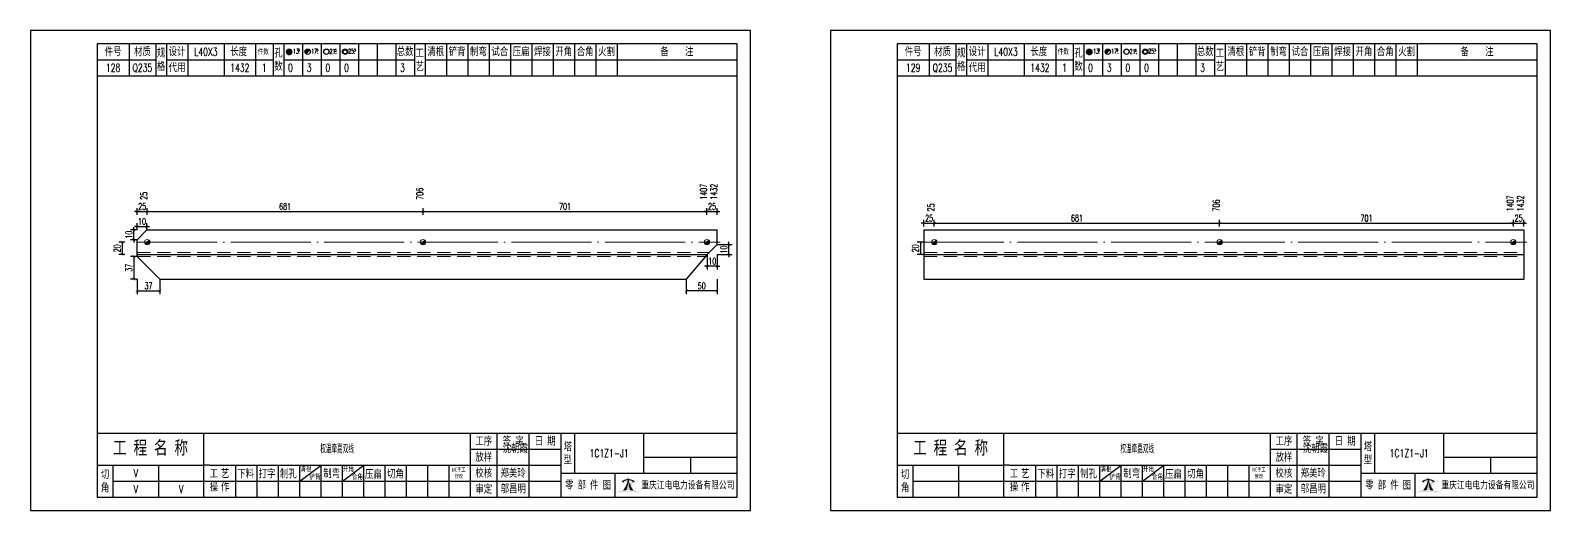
# Model space of a CAD drawing. Header units: millimetres. Extents: x -524 to 9570, y -2481 to 180.
# Drawn here: x 5700 to 6270, y 0 to 180 of the extents above; entities that cross this region are included whole.
import ezdxf
from ezdxf.enums import TextEntityAlignment as Align

# ---------------------------------------------------------------- set-up
doc = ezdxf.new("R2010")
doc.units = ezdxf.units.MM
doc.header["$LTSCALE"] = 20
doc.header["$PDMODE"] = 1
doc.linetypes.add('DASHDOT2X', pattern=[1.75, 1.5, -0.125, 0, -0.125])
doc.linetypes.add('HIDDEN', pattern=[0.375, 0.25, -0.125])
for name, color, linetype, lineweight in [('1', 7, 'Continuous', 25), ('11', 1, 'Continuous', 13), ('2', 1, 'HIDDEN', 13), ('5', 7, 'Continuous', 13), ('7', 3, 'DASHDOT2X', 13)]:
    doc.layers.add(name, color=color, linetype=linetype, lineweight=lineweight)
doc.styles.get("Standard").update_dxf_attribs({"font": 'simplex', "width": 0.7, "bigfont": 'gbhzfs.shx'})
doc.styles.add('SYMBOL_TXT', font='txt.shx', dxfattribs={"width": 0.6})
doc.styles.add('TITLE_TXT', font='simplex.shx', dxfattribs={"width": 0.75, "height": 2.5, "bigfont": 'gbhzfs.shx'})
doc.dimstyles.get("Standard").update_dxf_attribs({"dimtxt": 2.5, "dimasz": 1, "dimexe": 1.25, "dimexo": 0, "dimgap": 0.63, "dimtad": 1, "dimzin": 0, "dimdsep": 46, "dimtxsty": 'standard', "dimblk": 'ARCHTICK', "dimblk1": 'ARCHTICK', "dimblk2": 'ARCHTICK', "dimcen": 0.09, "dimadec": 0, "dimazin": 0, "dimtfac": 1, "dimtdec": 1, "dimtix": 1, "dimtmove": 2, "dimatfit": 3, "dimfxl": 0, "dimtolj": 1, "dimtzin": 0, "dimarcsym": 0})
pattern_1 = [(0, (-3, 0), (0, 0.0125), [])]

# ---------------------------------------------------------------- blocks, each defined once
blk = doc.blocks.new('M12_HOLE')
h = blk.add_hatch()
h.set_pattern_fill('LINE', scale=0.1, style=0)
h.set_pattern_definition(pattern_1)
h.paths.add_polyline_path([(-5, 0, 1), (-1, 0, 1)])
at = {"color": 7}
blk.add_circle((-3, 0), 2, dxfattribs=at)
at = {"color": 7, "attachment_point": 1, "style": 'SYMBOL_TXT'}
for s, insert, char_height, width in [('13\\f??|b0|i0|c0|p54;.', (-0.1170648347537053, 2.110404609075999), 3.5, 5.707453662650948), ('5', (3.739322910876695, 2.264550918150206), 1.8, 2.930899999712656)]:
    blk.add_mtext(s, dxfattribs=dict(at, insert=insert, char_height=char_height, width=width))
blk = doc.blocks.new('M16_HOLE')
h = blk.add_hatch()
h.set_pattern_fill('LINE', scale=0.1, style=0)
h.set_pattern_definition(pattern_1)
h.paths.add_polyline_path([(-1.585786437626905, 1.414213562373095, 0.668178637919299), (-5, 0, 0.198912367379658), (-4.414213562373095, -1.414213562373095)])
at = {"color": 7}
blk.add_circle((-3, 0), 2, dxfattribs=at)
at = {"color": 7, "attachment_point": 1, "style": 'SYMBOL_TXT'}
for s, insert, char_height, width in [('17.', (-0.443935574240129, 2.13042063441452), 3.5, 6.3164), ('5', (3.564570640825252, 2.25180437378188), 1.8, 1.822)]:
    blk.add_mtext(s, dxfattribs=dict(at, insert=insert, char_height=char_height, width=width))
blk = doc.blocks.new('M20_HOLE')
at = {"color": 7}
blk.add_circle((-3, 0), 2, dxfattribs=at)
at = {"color": 7, "attachment_point": 1, "style": 'SYMBOL_TXT'}
for s, insert, char_height, width in [('21.', (-0.6868754558352066, 2.009036737063269), 3.5, 6.0735), ('5', (3.321630759230175, 2.009036737063269), 1.8, 1.4576)]:
    blk.add_mtext(s, dxfattribs=dict(at, insert=insert, char_height=char_height, width=width))
blk = doc.blocks.new('M24_HOLE')
at = {"color": 7}
for radius in [2, 1.5]:
    blk.add_circle((-3, 0), radius, dxfattribs=at)
at = {"color": 7, "attachment_point": 1, "style": 'SYMBOL_TXT'}
for s, insert, char_height, width in [('25.', (-0.6868754558352066, 2.13042063441452), 3.5, 2.4294), ('5', (3.928980201610216, 2.25180437378188), 1.8, 1.9435)]:
    blk.add_mtext(s, dxfattribs=dict(at, insert=insert, char_height=char_height, width=width))
blk = doc.blocks.new('A$C1E394B87')
for p, q in [((270, 180), (0, 180)), ((0, 180), (0, 0)), ((270, 0), (270, 180)), ((0, 0), (270, 0))]:
    blk.add_line(p, q)
blk = doc.blocks.new('JgCard')
h = blk.add_hatch(color=256)
edge = h.paths.add_edge_path()
edge.add_arc((223.8016524729837, -21.84717885384339), 29.00860721842082, 79.81716678233735, 89.27812697573944)
edge.add_arc((224.5325955616654, -21.84717885384339), 29.00860721842082, 90.72187302426055, 100.1828332176626)
edge.add_arc((224.0279874541857, -3.830853464385541), 11.50536553551401, 89.30709440376557, 113.6959925615352, ccw=False)
edge.add_arc((224.3062605804644, -3.830853464385541), 11.50536553551401, 66.30400743846491, 90.69290559623443, ccw=False)
edge = h.paths.add_edge_path()
edge.add_arc((233.0302112674253, 13.18449056462987), 8.873034629199061, 191.5208225546964, 219.6965150385776)
edge.add_arc((215.3040367672247, 13.18449056462987), 8.873034629199061, 320.3034849614224, 348.4791774453036)
edge.add_arc((214.0326012329333, 11.43447699248611), 10.13453382683302, 338.1301204334909, 359.9154198731663)
edge.add_arc((234.3016468017167, 11.43447699248611), 10.13453382683302, 180.0845801266699, 201.8698795665091)
edge.add_line((225.937925765641, 10.90576856469295), (225.6552856147136, 10.35609493506945))
edge.add_arc((224.1679533083088, 7.853493107532699), 3.957321353349253, 91.41975307934291, 127.4827228769255)
edge.add_arc((215.3040367672247, 13.18449056462987), 8.873034629199061, 351.0860103832611, 357.2867084751834)
edge.add_line((222.396322269009, 10.90576856469295), (222.6789624199364, 10.35609493506945))
edge.add_line((222.6789624199364, 10.35609493506945), (221.7697188924139, 10.86032854938844))
edge.add_line((225.6552856147136, 10.35609493506945), (226.5654915637542, 10.86086227359522))
edge.add_arc((224.2330238305049, 7.883670059543192), 3.536460377387214, 93.80567765797379, 121.2894356209631)
edge.add_arc((224.1012242041452, 7.883670059543192), 3.536460377387214, 58.7105643790368, 86.1943223420262)
edge.add_arc((224.1679533083088, 7.853493107532699), 3.957321353349253, 52.53023982105776, 88.60436076552203)
edge.add_arc((233.0302112674253, 13.18449056462987), 8.873034629199061, 182.7132915248167, 188.9137221835162)
edge.add_line((224.1671240173246, 11.44943760304955), (224.1671240173246, 11.41951638194644))
blk.add_hatch(color=256).paths.add_polyline_path([(224.1671240173246, 11.41951638190653, 0.09534363958971465), (224.8964730213393, 7.65936347788454, -0.02857973389665951), (226.2029576453306, 7.517096850535836, -0.1235627947319866), (224.3359488967444, 11.41233217421416, -0.1204986991669159), (225.937925765641, 10.90576856469295), (225.6552856147136, 10.35609493506945), (226.5654915637542, 10.86086227359522, 0.5402417223769541), (226.575360567148, 10.99431825130466, 0.158715983985349), (224.2643381876442, 11.80964050730302, -0.02706108524003999), (224.1671240173246, 12.76445731824299, -0.02706225299216489), (224.0699034296731, 11.80959959181416, 0.1586661026302013), (221.7598355252794, 10.99377351487396, 0.5401762534625951), (221.7697205382283, 10.86032763670437, -5.881062471050359e-06), (221.7697188924139, 10.86032854938844), (222.6789624199364, 10.35609493506945), (222.396322269009, 10.90576856469295, -0.1204986991669226), (223.9982991379056, 11.41233217421416, -0.1235627947319868), (222.1312903893195, 7.517096850535836, -0.0285797338966575), (223.4377750133108, 7.65936347788454, 0.09534363958971454)])
for p, q in [((265, 175), (25, 175)), ((25, 175), (25, 5)), ((37, 175), (37, 163)), ((47, 175), (47, 163)), ((51, 175), (51, 163)), ((59, 175), (59, 163)), ((72.61005959575064, 175), (72.61005959575061, 163)), ((84.43573710762382, 175), (84.43573710762382, 163)), ((91, 175), (91, 163)), ((95, 175), (95, 163)), ((102, 175), (102, 163)), ((109, 175), (109, 163)), ((116, 175), (116, 163)), ((123, 175), (123, 163)), ((130, 175), (130, 163)), ((137, 175), (137, 163)), ((144, 175), (144, 163)), ((148, 175), (148, 163)), ((156, 175), (156, 163)), ((164, 175), (164, 163)), ((172, 175), (172, 163)), ((180, 175), (180, 163)), ((188, 175), (188, 163)), ((196, 175), (196, 163)), ((204, 175), (204, 163)), ((212, 175), (212, 163)), ((220, 175), (220, 163)), ((265, 5), (265, 175)), ((25, 169), (47, 169)), ((51, 168.9999999999999), (91, 168.9999999999999)), ((95, 168.9999999999999), (144, 168.9999999999999)), ((148, 169), (265, 169)), ((25, 163), (265, 163)), ((25, 29), (265, 29)), ((65, 17), (65, 29)), ((165, 5), (165, 29)), ((175, 5), (175, 29)), ((187, 5), (187, 29)), ((199, 5), (199, 29)), ((204, 29), (204, 14)), ((230, 14), (230, 29)), ((165, 23), (199, 23)), ((230, 20), (265, 20)), ((247.5, 20), (247.5, 14)), ((25, 17), (65, 17)), ((31, 5), (31, 17)), ((48, 17), (48, 5)), ((65, 5), (65, 17)), ((67, 17), (65, 17)), ((67, 17), (165, 17)), ((77, 5), (77, 17)), ((85, 5), (85, 17)), ((93, 5), (93, 17)), ((101, 5), (101, 17)), ((101, 11), (109, 17)), ((109, 5), (109, 17)), ((117, 5), (117, 17)), ((117, 11), (125, 17)), ((125, 5), (125, 17)), ((133, 5), (133, 17)), ((141, 5), (141, 17)), ((149, 5), (149, 17)), ((157, 5), (157, 17)), ((165, 17), (199, 17)), ((199, 14), (265, 14)), ((219.0802760739607, 14), (219.0802760739607, 5)), ((31, 11), (65, 11)), ((65, 11), (165, 11)), ((165, 11), (199, 11)), ((25, 5), (265, 5))]:
    blk.add_line(p, q)
blk.add_lwpolyline([(96.0334779468642, 171.9855941999696, -1), (98.0334779468642, 171.9855941999696, -1)], format="xyb", close=True)
for p in [(65.8050297978753, 166), (145, 96)]:
    blk.add_point(p)
blk.add_blockref('A$C1E394B87', (0, 0))
at = {"xscale": 0.5, "yscale": 0.5, "zscale": 0.5}
for name, p in [('M12_HOLE', (98.5334779468642, 171.9855941999696)), ('M16_HOLE', (105.5, 171.9999999999999)), ('M20_HOLE', (112.5, 171.9999999999999)), ('M24_HOLE', (119.5, 171.9999999999999))]:
    blk.add_blockref(name, p, dxfattribs=at)
at = {"attachment_point": 5, "style": 'TITLE_TXT'}
for s, insert, char_height, width in [('{\\fSimHei|b0|i0|c134|p2;件号}', (31, 172), 3, 15), ('{\\fSimHei|b0|i0|c134|p2;材质}', (42, 172), 3, 8), ('{\\fSimHei|b0|i0|c134|p2;规格}', (49, 169), 3, 4), ('{\\fSimHei|b0|i0|c134|p2;设计}', (55, 171.9999999999999), 3, 8.000000000000014), ('{\\fSimHei|b0|i0|c134|p2;长度}', (78.11684221050325, 172.0531705390044), 3, 8), ('{\\fSimHei|b0|i0|c134|p2;件数}', (87.3041250533895, 171.9999999999999), 2, 8.8244), ('{\\fSimHei|b0|i0|c134|p2;孔数}', (93, 169), 3, 4), ('{\\fSimHei|b0|i0|c134|p2;总数}', (140.5, 171.9999999999999), 3, 7), ('{\\fSimHei|b0|i0|c134|p2;工\\P艺}', (146, 169), 3, 4), ('{\\fSimHei|b0|i0|c134|p2;清根}', (152, 172), 3, 8), ('{\\fSimHei|b0|i0|c134|p2;铲背}', (160, 172), 3, 8), ('{\\fSimHei|b0|i0|c134|p2;制弯}', (168, 172), 3, 8.000000000000028), ('{\\fSimHei|b0|i0|c134|p2;试合}', (176, 172), 3, 8), ('{\\fSimHei|b0|i0|c134|p2;压扁}', (184, 172), 3, 8), ('{\\fSimHei|b0|i0|c134|p2;焊接}', (192, 172), 3, 8), ('{\\fSimHei|b0|i0|c134|p2;开角}', (200, 172), 3, 8.000000000000057), ('{\\fSimHei|b0|i0|c134|p2;合角}', (208, 172), 3, 8), ('{\\fSimHei|b0|i0|c134|p2;火割}', (216, 172), 3, 8), ('{\\fSimHei|b0|i0|c134|p2;备    注}', (242.3967818627186, 171.9765054582008), 3, 22), ('{\\fSimHei|b0|i0|c134|p2;代用}', (55, 166), 3, 8), ('{\\fSimHei|b0|i0|c134|p2;工 程 名 称}', (45.04268864723963, 23.33842704880232), 5, 47.33333333333334), ('{\\fSimHei|b0|i0|c134|p2;工序}', (170, 26), 3, 10), ('{\\fSimHei|b0|i0|c134|p2;签 字}', (181, 26), 3, 12), ('{\\fSimHei|b0|i0|c134|p2;^I沈朝霞}', (181.0520504248258, 23.27747906449889), 3, 12), ('{\\fSimHei|b0|i0|c134|p2;日 期}', (193, 26), 3, 12), ('{\\fSimHei|b0|i0|c134|p2;塔\\P型}', (201.5, 21.5), 3, 5.000000000000028), ('{\\fSimHei|b0|i0|c134|p2;放样}', (170, 20), 3, 10), ('{\\fSimHei|b0|i0|c134|p2;切\\P角}', (28, 11), 3, 6.000000000000004), ('{\\fSimHei|b0|i0|c134|p2;工\\P操}', (68.78408056366106, 11.29930144135182), 3, 6.000000000000004), ('{\\fSimHei|b0|i0|c134|p2;艺\\P作}', (73.01340619218274, 11.29930144135182), 3, 6.000000000000004), ('{\\fSimHei|b0|i0|c134|p2;下料}', (80.74376492044746, 13.75191016783555), 3, 8), ('{\\fSimHei|b0|i0|c134|p2;打字}', (88.74376492044746, 13.75191016783555), 3, 8), ('{\\fSimHei|b0|i0|c134|p2;制孔}', (96.74376492044746, 13.75191016783555), 3, 8.000000000000028), ('{\\fSimHei|b0|i0|c134|p2;清根}', (103.3080888185272, 15.56254542211099), 2, 8), ('{\\fSimHei|b0|i0|c134|p2;铲背}', (106.6982872637203, 12.58010217278223), 2, 8), ('{\\fSimHei|b0|i0|c134|p2;制弯}', (112.9524832210667, 13.86807755023182), 3, 8.000000000000028), ('{\\fSimHei|b0|i0|c134|p2;开角}', (119.2123351337376, 15.54156681030855), 2, 8.000000000000057), ('{\\fSimHei|b0|i0|c134|p2;合角}', (122.601153766583, 12.67610618408509), 2, 8), ('{\\fSimHei|b0|i0|c134|p2;压扁}', (128.5896913500159, 13.56672241423536), 3, 8), ('{\\fSimHei|b0|i0|c134|p2;切角}', (136.8970089545677, 13.6938446517654), 3, 8), ('{\\fSimHei|b0|i0|c134|p2;NC手工修改}', (160.6311373906198, 14.05820252967675), 1.5, 6.204069777279955), ('{\\fSimHei|b0|i0|c134|p2;校核}', (170, 14), 3, 10.00000000000003), ('{\\fSimHei|b0|i0|c134|p2;郑美玲}', (181, 14), 3, 12), ('{\\fSimHei|b0|i0|c134|p2;零 部 件 图}', (209.0827348158753, 9.5), 3, 30.76131175444226), ('{\\fSimHei|b0|i0|c134|p2;重庆江电电力设备有限公司}', (246.5086378857131, 9.475432444103376), 2.772000000000001, 63.29400000000002), ('{\\fSimHei|b0|i0|c134|p2;审定}', (170, 8), 3, 10), ('{\\fSimHei|b0|i0|c134|p2;邬昌明}', (181.0428184060297, 8.12303372435349), 3, 12)]:
    blk.add_mtext(s, dxfattribs=dict(at, insert=insert, char_height=char_height, width=width))
blk = doc.blocks.new('M16')
for p, q in [((-0.7071067811865476, -0.7071067811865476), (0.7071067811865475, 0.7071067811865475)), ((-0.4, 4.898425415289509e-17), (0.4, 0)), ((2.449212707644755e-17, 0.4), (0, -0.4))]:
    blk.add_line(p, q)
blk.add_circle((0, 0), 1)
for centre, radius, end in [((0, 0), 0.8, 45.00000000000001), ((0, 0), 0.6, 45.00000000000001), ((0, 0), 0.4, 45.00000000000001), ((-5.551115123125783e-17, -5.551115123125783e-17), 0.2, 45)]:
    blk.add_arc(centre, radius, 225, end)
blk = doc.blocks.new('_ArchTick')
at = {"color": 0, "linetype": 'ByBlock', "const_width": 0.15}
blk.add_lwpolyline([(-0.5, -0.5), (0.5, 0.5)], dxfattribs=at)
blk = doc.blocks.new('*D248')
at = {"layer": '11', "color": 0, "lineweight": -2}
for p, q in [((5740, 112.125), (5739, 112.125)), ((5740, 110.875), (5740, 113.375)), ((5740, 112.125), (5743.796546813711, 112.125)), ((5743.796546813711, 110.875), (5743.796546813711, 113.375)), ((5743.796546813711, 112.125), (5744.796546813711, 112.125))]:
    blk.add_line(p, q, dxfattribs=at)
at = {"layer": 'Defpoints', "color": 0}
for p in [(5740, 110.875), (5743.796546813711, 112.125), (5743.796546813711, 110.875)]:
    blk.add_point(p, dxfattribs=at)
at = {"layer": '11', "color": 0, "lineweight": -2}
blk.add_blockref('_ArchTick', (5740, 112.125), dxfattribs=at)
at = {"layer": '11', "color": 0, "lineweight": -2, "rotation": 180}
blk.add_blockref('_ArchTick', (5743.796546813711, 112.125), dxfattribs=at)
at = {"layer": '11', "color": 0, "insert": (5741.898273406856, 114.005), "char_height": 2.5, "attachment_point": 5}
blk.add_mtext('\\A1;25', dxfattribs=at)
blk = doc.blocks.new('*D251')
at = {"layer": '11', "color": 0, "lineweight": -2}
for p, q in [((5953.669654675643, 112.125), (5952.669654675643, 112.125)), ((5953.669654675643, 110.875), (5953.669654675643, 113.375)), ((5953.669654675643, 112.125), (5957.5, 112.125)), ((5957.5, 110.875), (5957.5, 113.375)), ((5957.5, 112.125), (5958.5, 112.125))]:
    blk.add_line(p, q, dxfattribs=at)
at = {"layer": 'Defpoints', "color": 0}
for p in [(5953.669654675643, 110.875), (5957.5, 112.125), (5957.5, 110.875)]:
    blk.add_point(p, dxfattribs=at)
at = {"layer": '11', "color": 0, "lineweight": -2}
blk.add_blockref('_ArchTick', (5953.669654675643, 112.125), dxfattribs=at)
at = {"layer": '11', "color": 0, "lineweight": -2, "rotation": 180}
blk.add_blockref('_ArchTick', (5957.5, 112.125), dxfattribs=at)
at = {"layer": '11', "color": 0, "insert": (5955.584827337821, 114.005), "char_height": 2.5, "attachment_point": 5}
blk.add_mtext('\\A1;25', dxfattribs=at)
blk = doc.blocks.new('*D252')
at = {"layer": '11', "color": 0, "lineweight": -2}
for p, q in [((5740, 95.30625), (5737.5, 95.30625)), ((5738.75, 95.30625), (5738.75, 86.75)), ((5740, 86.75), (5737.5, 86.75))]:
    blk.add_line(p, q, dxfattribs=at)
at = {"layer": 'Defpoints', "color": 0}
for p in [(5740, 95.30625), (5738.75, 86.75), (5740, 86.75)]:
    blk.add_point(p, dxfattribs=at)
at = {"layer": '11', "color": 0, "lineweight": -2}
for p, rotation in [((5738.75, 95.30625), 90), ((5738.75, 86.75), 270)]:
    blk.add_blockref('_ArchTick', p, dxfattribs=dict(at, rotation=rotation))
at = {"layer": '11', "color": 0, "insert": (5736.87, 91.02812500000093), "char_height": 2.5, "attachment_point": 5, "rotation": 90}
blk.add_mtext('\\A1;37', dxfattribs=at)
blk = doc.blocks.new('*D254')
at = {"layer": '11', "color": 0, "lineweight": -2}
for p, q in [((5740, 105.25), (5737.5, 105.25)), ((5738.75, 105.25), (5738.75, 106.25)), ((5738.75, 101.55), (5738.75, 105.25)), ((5740, 101.55), (5737.5, 101.55)), ((5738.75, 101.55), (5738.75, 100.55))]:
    blk.add_line(p, q, dxfattribs=at)
at = {"layer": 'Defpoints', "color": 0}
for p in [(5738.75, 105.25), (5740, 105.25), (5740, 101.55)]:
    blk.add_point(p, dxfattribs=at)
at = {"layer": '11', "color": 0, "lineweight": -2}
for p, rotation in [((5738.75, 105.25), 270), ((5738.75, 101.55), 90)]:
    blk.add_blockref('_ArchTick', p, dxfattribs=dict(at, rotation=rotation))
at = {"layer": '11', "color": 0, "insert": (5736.87, 103.4000000000009), "char_height": 2.5, "attachment_point": 5, "rotation": 90}
blk.add_mtext('\\A1;10', dxfattribs=at)
blk = doc.blocks.new('*D255')
at = {"layer": '11', "color": 0, "lineweight": -2}
for p, q in [((5740, 106.5), (5739, 106.5)), ((5740, 105.25), (5740, 107.75)), ((5740, 106.5), (5743.7, 106.5)), ((5743.7, 105.25), (5743.7, 107.75)), ((5743.7, 106.5), (5744.7, 106.5))]:
    blk.add_line(p, q, dxfattribs=at)
at = {"layer": 'Defpoints', "color": 0}
for p in [(5740, 105.25), (5743.7, 106.5), (5743.7, 105.25)]:
    blk.add_point(p, dxfattribs=at)
at = {"layer": '11', "color": 0, "lineweight": -2}
blk.add_blockref('_ArchTick', (5740, 106.5), dxfattribs=at)
at = {"layer": '11', "color": 0, "lineweight": -2, "rotation": 180}
blk.add_blockref('_ArchTick', (5743.7, 106.5), dxfattribs=at)
at = {"layer": '11', "color": 0, "insert": (5741.85, 108.38), "char_height": 2.5, "attachment_point": 5}
blk.add_mtext('\\A1;10', dxfattribs=at)
blk = doc.blocks.new('*D256')
at = {"layer": '11', "color": 0, "lineweight": -2}
for p, q in [((5945.9375, 86.75), (5945.9375, 81.125)), ((5957.5, 86.75), (5957.5, 81.125)), ((5957.5, 82.375), (5945.9375, 82.375))]:
    blk.add_line(p, q, dxfattribs=at)
at = {"layer": 'Defpoints', "color": 0}
for p in [(5945.9375, 86.75), (5957.5, 86.75), (5945.9375, 82.375)]:
    blk.add_point(p, dxfattribs=at)
at = {"layer": '11', "color": 0, "lineweight": -2, "rotation": 180}
blk.add_blockref('_ArchTick', (5945.9375, 82.375), dxfattribs=at)
at = {"layer": '11', "color": 0, "lineweight": -2}
blk.add_blockref('_ArchTick', (5957.5, 82.375), dxfattribs=at)
at = {"layer": '11', "color": 0, "insert": (5951.71875, 84.255), "char_height": 2.5, "attachment_point": 5}
blk.add_mtext('\\A1;50', dxfattribs=at)
blk = doc.blocks.new('*D257')
at = {"layer": '11', "color": 0, "lineweight": -2}
for p, q in [((5953.8, 91.625), (5952.8, 91.625)), ((5953.8, 96), (5953.8, 90.375)), ((5957.5, 91.625), (5953.8, 91.625)), ((5957.5, 96), (5957.5, 90.375)), ((5957.5, 91.625), (5958.5, 91.625))]:
    blk.add_line(p, q, dxfattribs=at)
at = {"layer": 'Defpoints', "color": 0}
for p in [(5953.8, 96), (5953.8, 91.625), (5957.5, 96)]:
    blk.add_point(p, dxfattribs=at)
at = {"layer": '11', "color": 0, "lineweight": -2}
blk.add_blockref('_ArchTick', (5953.8, 91.625), dxfattribs=at)
at = {"layer": '11', "color": 0, "lineweight": -2, "rotation": 180}
blk.add_blockref('_ArchTick', (5957.5, 91.625), dxfattribs=at)
at = {"layer": '11', "color": 0, "insert": (5955.65, 93.505), "char_height": 2.5, "attachment_point": 5}
blk.add_mtext('\\A1;10', dxfattribs=at)
blk = doc.blocks.new('*D258')
at = {"layer": '11', "color": 0, "lineweight": -2}
for p, q in [((5957.5, 99.7), (5963.125, 99.7)), ((5961.875, 99.7), (5961.875, 100.7)), ((5961.875, 96), (5961.875, 99.7)), ((5957.5, 96), (5963.125, 96)), ((5961.875, 96), (5961.875, 95))]:
    blk.add_line(p, q, dxfattribs=at)
at = {"layer": 'Defpoints', "color": 0}
for p in [(5957.5, 99.7), (5961.875, 99.7), (5957.5, 96)]:
    blk.add_point(p, dxfattribs=at)
at = {"layer": '11', "color": 0, "lineweight": -2}
for p, rotation in [((5961.875, 99.7), 270), ((5961.875, 96), 90)]:
    blk.add_blockref('_ArchTick', p, dxfattribs=dict(at, rotation=rotation))
at = {"layer": '11', "color": 0, "insert": (5959.995, 97.85000000000096), "char_height": 2.5, "attachment_point": 5, "rotation": 90}
blk.add_mtext('\\A1;10', dxfattribs=at)
blk = doc.blocks.new('*D259')
at = {"layer": '1', "color": 0, "lineweight": -2}
for p, q in [((5735.375, 100.625), (5733.125, 100.625)), ((5734.375, 100.625), (5734.375, 96)), ((5735.375, 96), (5733.125, 96))]:
    blk.add_line(p, q, dxfattribs=at)
at = {"layer": 'Defpoints', "color": 0}
for p in [(5735.375, 100.625), (5734.375, 96), (5735.375, 96)]:
    blk.add_point(p, dxfattribs=at)
at = {"layer": '1', "color": 0, "lineweight": -2}
for p, rotation in [((5734.375, 100.625), 90), ((5734.375, 96), 270)]:
    blk.add_blockref('_ArchTick', p, dxfattribs=dict(at, rotation=rotation))
at = {"layer": '1', "color": 0, "insert": (5732.495, 98.31250000000092), "char_height": 2.5, "attachment_point": 5, "rotation": 90}
blk.add_mtext('\\A1;20', dxfattribs=at)
blk = doc.blocks.new('*D260')
at = {"layer": '11', "color": 0, "lineweight": -2}
for p, q in [((6035, 106.5), (6035, 109)), ((6038.927462221081, 106.5), (6038.927462221081, 109)), ((6035, 107.75), (6034, 107.75)), ((6035, 107.75), (6038.927462221081, 107.75)), ((6038.927462221081, 107.75), (6039.927462221081, 107.75))]:
    blk.add_line(p, q, dxfattribs=at)
at = {"layer": 'Defpoints', "color": 0}
for p in [(6035, 106.5), (6038.927462221081, 107.75), (6038.927462221081, 106.5)]:
    blk.add_point(p, dxfattribs=at)
at = {"layer": '11', "color": 0, "lineweight": -2}
blk.add_blockref('_ArchTick', (6035, 107.75), dxfattribs=at)
at = {"layer": '11', "color": 0, "lineweight": -2, "rotation": 180}
blk.add_blockref('_ArchTick', (6038.927462221081, 107.75), dxfattribs=at)
at = {"layer": '11', "color": 0, "insert": (6036.96373111054, 109.63), "char_height": 2.5, "attachment_point": 5}
blk.add_mtext('\\A1;25', dxfattribs=at)
blk = doc.blocks.new('*D263')
at = {"layer": '11', "color": 0, "lineweight": -2}
for p, q in [((6256.037573802389, 106.5), (6256.037573802389, 109)), ((6260, 106.5), (6260, 109)), ((6256.037573802389, 107.75), (6255.037573802389, 107.75)), ((6256.037573802389, 107.75), (6260, 107.75)), ((6260, 107.75), (6261, 107.75))]:
    blk.add_line(p, q, dxfattribs=at)
at = {"layer": 'Defpoints', "color": 0}
for p in [(6256.037573802389, 106.5), (6260, 107.75), (6260, 106.5)]:
    blk.add_point(p, dxfattribs=at)
at = {"layer": '11', "color": 0, "lineweight": -2}
blk.add_blockref('_ArchTick', (6256.037573802389, 107.75), dxfattribs=at)
at = {"layer": '11', "color": 0, "lineweight": -2, "rotation": 180}
blk.add_blockref('_ArchTick', (6260, 107.75), dxfattribs=at)
at = {"layer": '11', "color": 0, "insert": (6258.018786901195, 109.63), "char_height": 2.5, "attachment_point": 5}
blk.add_mtext('\\A1;25', dxfattribs=at)
blk = doc.blocks.new('*D264')
at = {"layer": '1', "color": 0, "lineweight": -2}
for p, q in [((6034.75, 100.625), (6032.5, 100.625)), ((6033.75, 100.625), (6033.75, 96)), ((6034.75, 96), (6032.5, 96))]:
    blk.add_line(p, q, dxfattribs=at)
at = {"layer": 'Defpoints', "color": 0}
for p in [(6034.75, 100.625), (6033.75, 96), (6034.75, 96)]:
    blk.add_point(p, dxfattribs=at)
at = {"layer": '1', "color": 0, "lineweight": -2}
for p, rotation in [((6033.75, 100.625), 90), ((6033.75, 96), 270)]:
    blk.add_blockref('_ArchTick', p, dxfattribs=dict(at, rotation=rotation))
at = {"layer": '1', "color": 0, "insert": (6031.87, 98.31250000000097), "char_height": 2.5, "attachment_point": 5, "rotation": 90}
blk.add_mtext('\\A1;20', dxfattribs=at)

msp = doc.modelspace()

# ---------------------------------------------------------------- linework, layer by layer
at = {"layer": '1'}
for p, q in [((5740, 101.55), (5743.7, 105.25)), ((5743.7, 105.25), (5957.5, 105.25)), ((5957.5, 99.7), (5957.5, 105.25)), ((6035, 105.25), (6035, 86.75)), ((6035, 105.25), (6260, 105.25)), ((6260, 105.25), (6260, 86.75)), ((5740, 96), (5740, 101.55)), ((5957.5, 99.7), (5953.8, 96)), ((5740, 95.30625), (5740, 96)), ((5740, 96), (5953.8, 96)), ((5748.55625, 86.75), (5740, 95.30625)), ((5953.8, 96), (5945.9375, 86.75)), ((6035, 96), (6260, 96)), ((5748.55625, 86.75), (5945.9375, 86.75)), ((6035, 86.75), (6260, 86.75))]:
    msp.add_line(p, q, dxfattribs=at)
at = {"layer": '2'}
for p, q in [((5740, 96.69375), (5954.49375, 96.69375)), ((5740, 95.30625), (5953.2103125, 95.30625)), ((6035, 96.69375), (6260, 96.69375)), ((6035, 95.30625), (6260, 95.30625))]:
    msp.add_line(p, q, dxfattribs=at)
at = {"layer": '7'}
for p, q in [((5740, 100.625), (5958.669654675643, 100.625)), ((6035, 100.625), (6261.037573802389, 100.625))]:
    msp.add_line(p, q, dxfattribs=at)

# ---------------------------------------------------------------- block references
at = {"layer": '1'}
for p in [(5700, 0), (6000, 0)]:
    msp.add_blockref('JgCard', p, dxfattribs=at)
at = {"layer": '5'}
for p in [(5743.796546813711, 100.625), (5847.214482019192, 100.625), (5953.669654675643, 100.625), (6038.927462221081, 100.625), (6145.911533123302, 100.625), (6256.037573802389, 100.625)]:
    msp.add_blockref('M16', p, dxfattribs=at)

# ---------------------------------------------------------------- texts
at = {"layer": '1', "width": 0.7}
for s, p in [('L40X3', (5765.805029797875, 172)), ('L40X3', (6065.805029797875, 172)), ('128', (5731, 166)), ('Q235', (5742, 166)), ('1432', (5778.522898351687, 166)), ('1', (5787.717868553812, 166)), ('0', (5797.5, 166)), ('3', (5804.5, 166)), ('0', (5811.5, 166)), ('0', (5818.5, 166)), ('3', (5839.5, 166)), ('129', (6031, 166)), ('Q235', (6042, 166)), ('1432', (6078.522898351687, 166)), ('1', (6087.717868553812, 166)), ('0', (6097.5, 166)), ('3', (6104.5, 166)), ('0', (6111.5, 166)), ('0', (6118.5, 166)), ('3', (6139.5, 166)), ('权温牵嘉双线', (5815, 23)), ('1C1Z1-J1', (5917, 21.5)), ('权温牵嘉双线', (6115, 23)), ('1C1Z1-J1', (6217, 21.5)), ('V', (5739.5, 14)), ('V', (5739.5, 8)), ('V', (5756.5, 8))]:
    msp.add_text(s, height=3, dxfattribs=at).set_placement(p, align=Align.MIDDLE_CENTER)
for s, p in [('706', (5847.214482019192, 116.5)), ('1407', (5953.669654675643, 116.5)), ('1432', (5957.5, 116.5)), ('25', (5743.796546813711, 116.5)), ('25', (6038.927462221081, 112.125)), ('706', (6145.911533123302, 112.125)), ('1407', (6256.037573802389, 112.125)), ('1432', (6260, 112.125))]:
    msp.add_text(s, height=2.5, rotation=90, dxfattribs=at).set_placement(p)

# ---------------------------------------------------------------- dimensions: what is measured, and where the dimension line sits
at = {"layer": '1'}
for base, p1, p2, picture, middle in [((5734.375, 96), (5735.375, 100.625), (5735.375, 96), '*D259', (5732.495, 98.31250000000092)), ((6033.75, 96), (6034.75, 100.625), (6034.75, 96), '*D264', (6031.87, 98.31250000000097))]:
    dim = msp.add_linear_dim(base=base, p1=p1, p2=p2, angle=90, text='20', dimstyle='standard', override={"dimtxt": 2.5}, dxfattribs=at)
    dim.commit()
    dim.dimension.update_dxf_attribs({"geometry": picture, "text_midpoint": middle})
at = {"layer": '11'}
for base, p1, p2, text, picture, middle in [((5743.796546813711, 112.125), (5740, 110.875), (5743.796546813711, 110.875), '25', '*D248', (5741.898273406856, 114.005)), ((5957.5, 112.125), (5953.669654675643, 110.875), (5957.5, 110.875), '25', '*D251', (5955.584827337821, 114.005)), ((5743.7, 106.5), (5740, 105.25), (5743.7, 105.25), '10', '*D255', (5741.85, 108.38)), ((6038.927462221081, 107.75), (6035, 106.5), (6038.927462221081, 106.5), '25', '*D260', (6036.96373111054, 109.63)), ((6260, 107.75), (6256.037573802389, 106.5), (6260, 106.5), '25', '*D263', (6258.018786901195, 109.63)), ((5953.8, 91.625), (5957.5, 96), (5953.8, 96), '10', '*D257', (5955.65, 93.505)), ((5945.9375, 82.375), (5957.5, 86.75), (5945.9375, 86.75), '50', '*D256', (5951.71875, 84.255))]:
    dim = msp.add_linear_dim(base=base, p1=p1, p2=p2, text=text, dimstyle='standard', override={"dimtxt": 2.5}, dxfattribs=at)
    dim.commit()
    dim.dimension.update_dxf_attribs({"geometry": picture, "text_midpoint": middle})
for base, p1, p2, text in [((5847.214482019192, 112.125), (5743.796546813711, 110.875), (5847.214482019192, 110.875), '681'), ((5953.669654675643, 112.125), (5847.214482019192, 110.875), (5953.669654675643, 110.875), '701'), ((6145.911533123302, 107.75), (6038.927462221081, 106.5), (6145.911533123302, 106.5), '681'), ((6256.037573802389, 107.75), (6145.911533123302, 106.5), (6256.037573802389, 106.5), '701'), ((5748.55625, 82.375), (5740, 86.75), (5748.55625, 86.75), '37')]:
    msp.add_linear_dim(base=base, p1=p1, p2=p2, text=text, dimstyle='standard', override={"dimtxt": 2.5}, dxfattribs=at).render()
for base, p1, p2, text, picture, middle in [((5738.75, 105.25), (5740, 101.55), (5740, 105.25), '10', '*D254', (5736.87, 103.4000000000009)), ((5961.875, 99.7), (5957.5, 96), (5957.5, 99.7), '10', '*D258', (5959.995, 97.85000000000096)), ((5738.75, 86.75), (5740, 95.30625), (5740, 86.75), '37', '*D252', (5736.87, 91.02812500000093))]:
    dim = msp.add_linear_dim(base=base, p1=p1, p2=p2, angle=90, text=text, dimstyle='standard', override={"dimtxt": 2.5}, dxfattribs=at)
    dim.commit()
    dim.dimension.update_dxf_attribs({"geometry": picture, "text_midpoint": middle})

doc.saveas('drawing.dxf')
